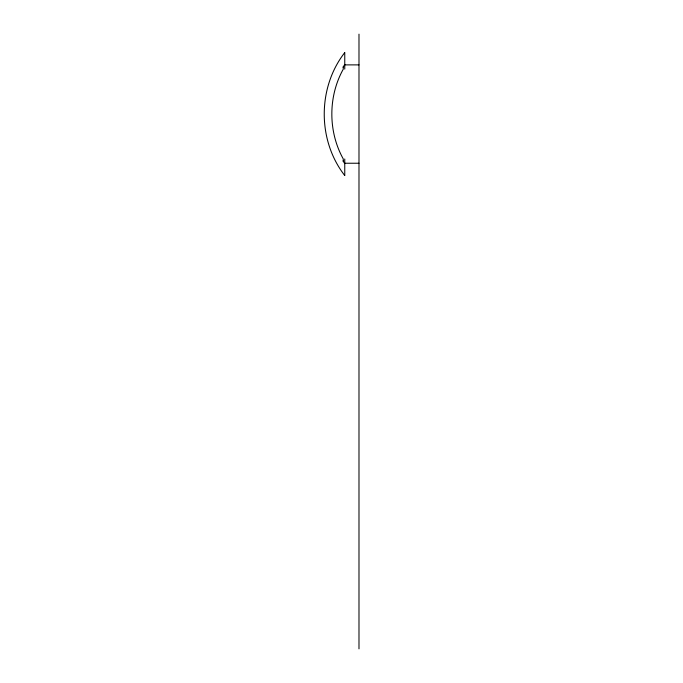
<?xml version="1.0" encoding="UTF-8"?>
<svg xmlns="http://www.w3.org/2000/svg" width="683" height="683" viewBox="0 0 683 683"><rect width="100%" height="100%" fill="white"/><g stroke="black" fill="none" stroke-linecap="round" stroke-linejoin="round"><path stroke-width="1.02" d="M344.761 64.475L343.131 67.088L343.301 69.103C328.019 96.516 328.019 131.606 343.301 159.019L343.131 161.034L344.761 163.681M344.761 159.019L344.761 175.531M344.761 52.591L344.761 69.085M344.659 52.711C317.441 87.766 317.441 140.357 344.659 175.411M343.156 161.103L343.609 160.829M344.77 64.885L358.985 64.885M344.77 163.237L358.985 163.237M343.156 67.019L343.609 67.293M358.985 34.15L358.985 648.85"/></g></svg>
